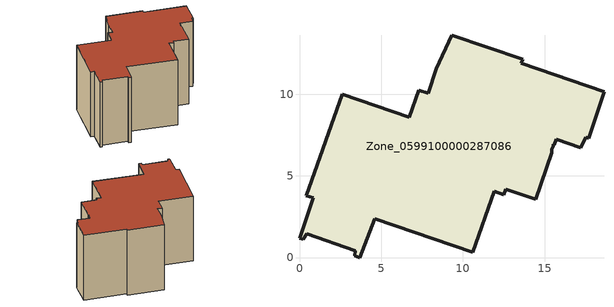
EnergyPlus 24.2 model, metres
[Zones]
Zone_0599100000287086
 floor ground (C_G): 13.57,11.88 18.64,10.14 17.71,7.29 17.51,7.37 17.21,6.71 15.73,7.25 15.61,6.89 15.54,6.94 15.53,6.82 15.44,6.64 15.45,6.43 14.46,3.56 12.62,4.17 12.5,3.84 11.92,4.05 10.61,0.32 4.6,2.39 3.7,0 3.38,0.1 3.42,0.41 0.44,1.46 0.22,1.12 0,1.19 0.85,3.66 0.42,3.79 2.62,9.99 6.73,8.59 7.3,10.25 7.88,10.05 8.38,11.55 9.31,13.59 13.67,12.14 z0
 wall outside (C_F): 6.73,8.59 2.62,9.99 0.42,3.79 0.85,3.66 0,1.19 0.22,1.12 0.44,1.46 3.42,0.41 3.38,0.1 3.7,0 4.6,2.39 10.61,0.32 11.92,4.05 12.5,3.84 12.62,4.17 14.46,3.56 15.45,6.43 15.44,6.64 15.53,6.82 15.54,6.94 15.61,6.89 15.73,7.25 17.21,6.71 17.51,7.37 17.71,7.29 18.64,10.14 13.57,11.88 13.67,12.14 9.31,13.59 8.38,11.55 7.88,10.05 7.3,10.25 6.73,8.59 z0:8.99
 roof outside (C_R): 0.85,3.66 0,1.19 0.22,1.12 0.44,1.46 3.42,0.41 3.38,0.1 3.7,0 4.6,2.39 10.61,0.32 11.92,4.05 12.5,3.84 12.62,4.17 14.46,3.56 15.45,6.43 15.44,6.64 15.53,6.82 15.54,6.94 15.61,6.89 15.73,7.25 17.21,6.71 17.51,7.37 17.71,7.29 18.64,10.14 13.57,11.88 13.67,12.14 9.31,13.59 8.38,11.55 7.88,10.05 7.3,10.25 6.73,8.59 2.62,9.99 0.42,3.79 z8.99
[BUILDING]
Pand.0599100000287086: North Axis=0; Terrain=City; Loads Convergence Tolerance Value=0.04; Temperature Convergence Tolerance Value=0.4; Solar Distribution=FullExterior; Maximum Number of Warmup Days=25; Minimum Number of Warmup Days=1
[Site:Location]
Rotterdam.The.Hague.AP_ZH_NLD Design_Conditions: Latitude=51.96; Longitude=4.45; Time Zone=1; Elevation=-4.5
[SITE:GROUNDTEMPERATURE:BUILDINGSURFACE]
18, 18, 18, 18, 18, 18, 18, 18, 18, 18, 18, 18
[MATERIAL] Thermal Absorptance=0.9; Solar Absorptance=0.7; Visible Absorptance=0.7
Name | Roughness | Thickness | Conductivity | Density | Specific Heat
G.D.1965 | MediumSmooth | 0.15 | 1 | 540 | 1210
F.D.1965 | Rough | 0.3 | 0.857143 | 1920 | 840
R.D.1965 | MediumRough | 0.2 | 0.08 | 1500 | 1000
[CONSTRUCTION]
C_G: G.D.1965
C_F: F.D.1965
C_R: R.D.1965
[ZONE]
Zone_0599100000287086: Type=1; Multiplier=1; Ceiling Height=Autocalculate; Volume=Autocalculate; Floor Area=autocalculate; Part of Total Floor Area=Yes
[ZONEINFILTRATION:DESIGNFLOWRATE]
Infil_Zone_0599100000287086: Zone or ZoneList or Space or SpaceList=Zone_0599100000287086; Schedule=AlwaysOn; Design Flow Rate Calculation Method=Flow/Area; Flow Rate per Floor Area=0.0042; Constant Term Coefficient=1; Temperature Term Coefficient=0; Velocity Term Coefficient=0; Velocity Squared Term Coefficient=0
[HVACTEMPLATE:ZONE:IDEALLOADSAIRSYSTEM]
Zone_0599100000287086: Maximum Heating Supply Air Temperature=50; Minimum Cooling Supply Air Temperature=13; Maximum Heating Supply Air Humidity Ratio=0.0156; Minimum Cooling Supply Air Humidity Ratio=0.0077; Heating Limit=NoLimit; Cooling Limit=NoLimit; Dehumidification Control Type=ConstantSensibleHeatRatio; Cooling Sensible Heat Ratio=0.7; Dehumidification Setpoint=60; Humidification Control Type=None; Humidification Setpoint=30; Outdoor Air Method=None; Outdoor Air Flow Rate per Person=0.00944; Outdoor Air Flow Rate per Zone Floor Area=0; Outdoor Air Flow Rate per Zone=0; Demand Controlled Ventilation Type=None; Outdoor Air Economizer Type=NoEconomizer; Heat Recovery Type=None; Sensible Heat Recovery Effectiveness=0.7; Latent Heat Recovery Effectiveness=0.65
[ZONECONTROL:THERMOSTAT]
ThermostatControl_Zone_0599100000287086: Zone or ZoneList=Zone_0599100000287086; Control Type Schedule=DualSetpointControlType; Control 1=Thermostat_Zone_0599100000287086; Temperature Difference Between Cutout And Setpoint=0
[THERMOSTATSETPOINT:DUALSETPOINT]
Thermostat_Zone_0599100000287086: Heating Setpoint Temperature Schedule=HeatingSetpoint_Zone_0599100000287086; Cooling Setpoint Temperature Schedule=CoolingSetpoint_Zone_0599100000287086
[SCHEDULE:COMPACT]
HeatingSetpoint_Zone_0599100000287086: Through: 12/31, For: AllDays, Until: 24:00, 21
CoolingSetpoint_Zone_0599100000287086: Through: 12/31, For: AllDays, Until: 24:00, 24
DualSetpointControlType: Through: 12/31, For: AllDays, Until: 24:00, 4
AlwaysOn: Through: 12/31, For: AllDays, Until: 24:00, 1
